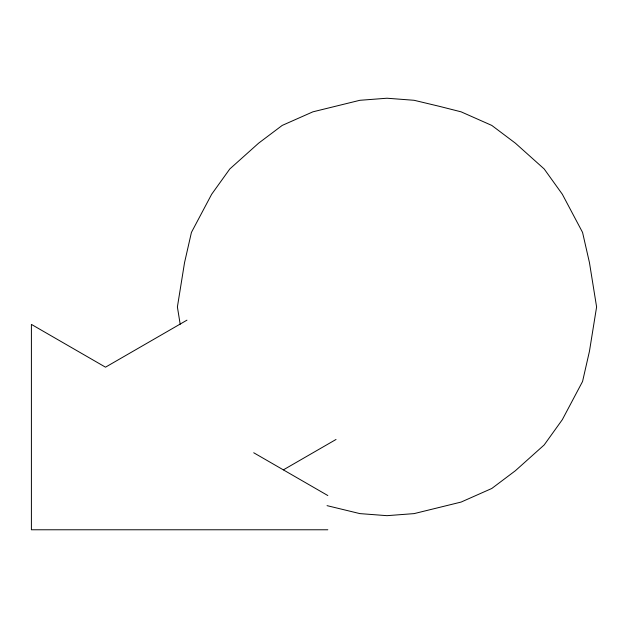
<?xml version="1.0" encoding="UTF-8"?>
<svg xmlns="http://www.w3.org/2000/svg" width="628" height="628" viewBox="0 0 628 628"><rect width="100%" height="100%" fill="white"/><g stroke="black" fill="none" stroke-linecap="round" stroke-linejoin="round"><path stroke-width="0.94" d="M186.963 320.154L105.504 367.184L31.4 324.401L31.4 529.773L327.824 529.773M283.416 469.838L336.027 439.467M327.047 505.65L359.875 513.61L386.997 515.667L414.119 513.61L461.101 502.07L491.795 488.474L515.352 470.749L544.201 444.922L562.335 419.645L582.556 381.494L589.457 351.248L596.6 306.951L589.457 262.653L582.556 232.399L562.335 194.256L544.201 168.979L515.352 143.153L491.795 125.427L461.101 111.831L439.396 106.336L414.119 100.292L386.997 98.227L359.875 100.292L312.893 111.831L282.192 125.427L258.642 143.153L229.793 168.979L211.66 194.256L191.43 232.399L184.538 262.653L177.394 306.951L180.189 324.284M253.72 452.757L327.824 495.539"/></g></svg>
